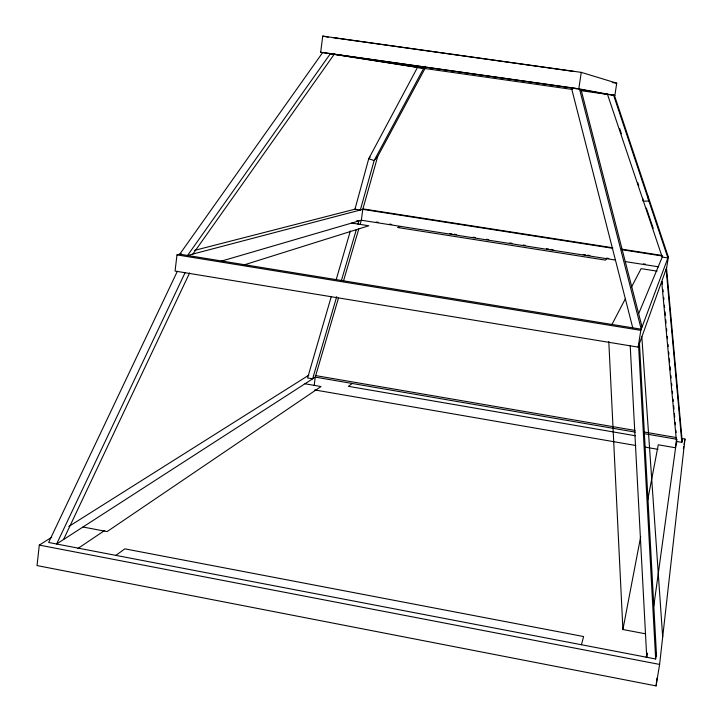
<?xml version="1.0" encoding="UTF-8"?>
<svg xmlns="http://www.w3.org/2000/svg" width="722" height="722" viewBox="0 0 722 722"><rect width="100%" height="100%" fill="white"/><g stroke="black" fill="none" stroke-linecap="round" stroke-linejoin="round"><path stroke-width="1.08" d="M51.677 537.285L39.295 545.092L37.039 565.579L656.09 685.9L659.601 664.421L684.961 439.03L681.631 438.462M656.09 685.9L656.984 678.066M181.339 253.783L176.989 254.893L175.067 271.075L638.167 347.129L666.713 267.528L668.473 256.445L640.802 330.351L638.167 347.129M177.35 271.301L48.645 542.475L655.657 658.987L656.379 653.013M676.46 441.458L681.839 442.378L682.1 440.212M322.878 52.589L320.667 52.246L322.734 36.1L581.264 72.362L616.732 83.165L614.855 95.475L611.516 94.997M314.169 385.53L315.27 377.119L635.297 432.135M425.294 66.298L424.996 68.509L377.696 156.475L362.787 209.371L361.343 220.237L360.061 224.56M646.226 657.381L646.849 652.923M647.291 653.311L646.741 657.282L630.207 345.639M653.789 606.11L676.767 439.265L644.611 433.732M614.855 95.475L578.8 88.842L581.264 72.362M675.368 447.911L676.767 439.265M683.382 448.714L683.734 446.566M684.086 444.409L684.961 439.03M645.549 633.817L622.906 629.521L640.694 536.599M647.688 500.102L658.274 444.788L675.593 447.784M581.436 644.746L583.602 636.542L124.861 548.846L115.872 555.38M331.181 296.877L307.59 377.967L312.617 378.833L336.696 296.652M336.217 279.576L350.369 230.923M341.127 281.508L356.334 229.605M357.922 224.199L358.87 220.959L356.731 220.616M315.243 377.137L338.447 298.141M343.537 280.831L358.798 228.892M638.826 313.276L662.227 257.104L607.491 94.383L614.44 95.394L668.292 256.942M185.139 272.573L56.623 544L315.27 377.119M63.536 539.542L189.552 273.042M611.958 324.44L625.496 298.529M631.227 287.573L641.118 268.638L657.065 271.147M423.688 68.301L417.487 67.417L368.734 158.714L354.971 209.181L360.332 210.021L374.131 160.573L423.688 68.301L424.996 68.509L330.396 53.654L187.549 255.453L362.787 209.371L612.68 248.278M192.9 254.045L334.241 54.258M606.67 258.684L605.523 260.128L397.605 227.502L400.764 226.41M377.696 156.475L374.131 160.573L368.734 158.714L370.169 157.071M352.273 383.481L348.374 386.315L635.495 435.772M77.669 548.657L104.717 530.435M68.816 526.482L308.808 375.178M243.603 265.055L368.789 225.751L351.65 223.062M221.194 261.165L361.343 220.237L615.243 260.028M194.398 250.426L355.432 209.064M332.463 37.58L573.864 71.442M612.274 82.543L616.732 83.165M320.667 52.246L578.8 88.842M424.662 68.482L572.591 89.474M580.38 90.575L608.321 94.528L581.192 89.6M333.934 54.321L419.103 67.678M363.157 208.92L612.761 247.772M621.678 249.162L661.785 255.407M621.57 249.668L662.661 256.066M662.245 257.059L667.913 257.944L613.637 95.259M376.18 222.015L378.409 222.358M389.546 224.1L391.766 224.452M449.653 233.522L451.882 233.874M454.102 234.217L456.331 234.569M473.027 237.186L475.257 237.529M486.384 239.28L488.613 239.623M509.759 242.944L511.988 243.287M523.116 245.029L525.345 245.381M546.5 248.693L548.72 249.045M550.949 249.397L553.178 249.74M583.232 254.451L585.461 254.803M587.681 255.146L589.91 255.498M606.606 258.115L608.836 258.467M643.338 263.873L645.567 264.216M625.27 261.599L658.672 266.833M417.487 67.417L418.823 67.633M176.989 254.893L640.802 330.351M607.491 94.383L608.321 94.528M315.306 375.539L635.008 430.447M643.889 431.973L676.081 437.505M304.955 383.77L321.019 386.55L107.109 531.582L82.976 527.006M314.729 389.925L635.784 445.501M644.674 447.044L658.004 449.355M574.676 88.418L576.851 88.815M39.295 545.092L659.601 664.421M322.734 36.1L328.239 37.192M335.748 38.23L337.941 38.672M646.307 208.071L653.211 228.332M619.647 128.462L621.416 133.769M637.707 182.549L638.762 185.725M580.948 89.239L642.066 326.976M571.427 87.831L632.752 327.842M647.869 196.104L648.762 200.987L643.176 201.212L642.652 198.288M662.236 281.715L662.444 283.954M662.958 289.54L663.166 291.769M663.68 297.365L663.888 299.594M664.402 305.18L664.61 307.419M665.025 311.886L665.332 315.243M665.738 319.711L666.054 323.068M666.568 328.654L666.776 330.884M667.29 336.479L667.489 338.708M668.003 344.295L668.211 346.533M668.725 352.119L668.933 354.358M669.348 358.825L669.655 362.182M670.07 366.65L670.377 369.998M670.891 375.593L671.099 377.823M671.613 383.409L671.821 385.647M672.335 391.234L672.543 393.472M673.057 399.058L673.256 401.297M673.671 405.764L673.978 409.112M674.393 413.589L674.7 416.937M675.214 422.523L675.422 424.762M675.936 430.348L676.144 432.586M661.713 281.67L676.649 443.416M666.523 268.07L682.173 440.952M666.135 269.144L681.839 442.378M641.84 336.885L662.679 637.066M639.466 343.492L656.56 656.361M638.6 345.901L655.657 658.987M608.799 341.533L622.906 629.521M322.653 52.553L179.751 254.189L641.226 329.214L579.522 88.977L322.653 52.553"/></g></svg>
